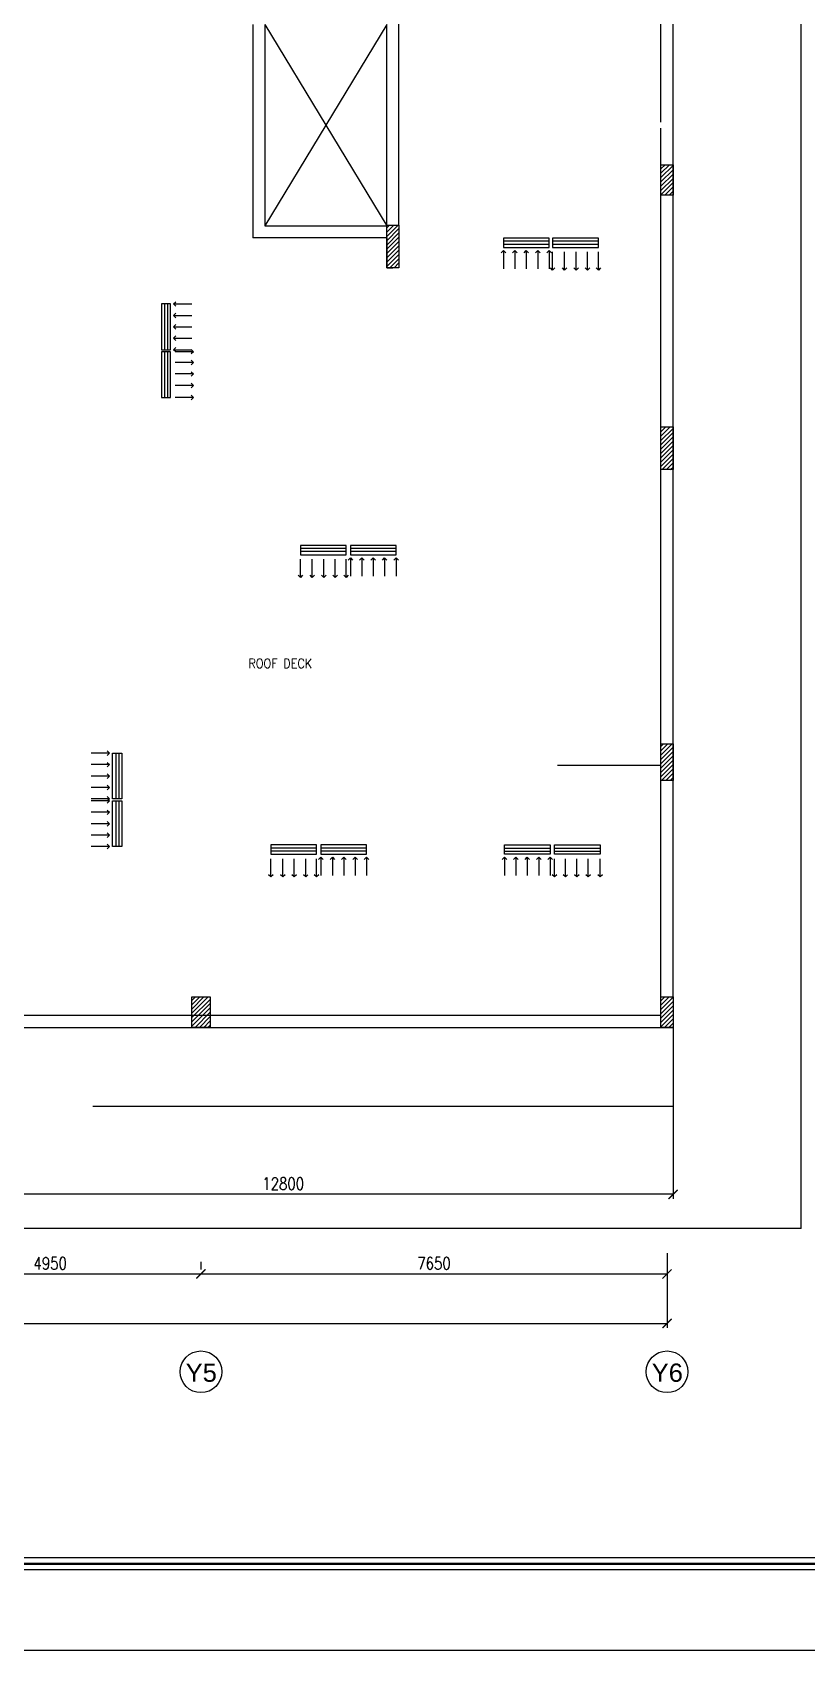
# Model space of a CAD drawing. Header units: millimetres. Extents: x -1288794 to 352264, y -1971533 to -1569871.
# Drawn here: x 174698 to 187408, y -1625558 to -1599010 of the extents above; entities that cross this region are included whole.
import ezdxf
from ezdxf.enums import TextEntityAlignment as Align

# ---------------------------------------------------------------- set-up
doc = ezdxf.new("R2010")
doc.units = ezdxf.units.MM
doc.header["$LTSCALE"] = 500
doc.header["$PDMODE"] = 34
doc.linetypes.add('CENTER', pattern=[50.8, 31.75, -6.35, 6.35, -6.35])
doc.linetypes.add('DASHED2', pattern=[9.525, 6.35, -3.175])
for name, color, linetype in [('A-ANNO-DIMS', 1, 'Continuous'), ('A-ANNO-SYMB', 33, 'Continuous'), ('A-ANNO-TEXT', 8, 'Continuous'), ('A-AREA', 8, 'CENTER'), ('A-FLOR-OVHD', 4, 'DASHED2'), ('A-FLOR-SPCL', 8, 'Continuous'), ('A-WALL-FULL', 8, 'Continuous'), ('LOGO LINE', 7, 'Continuous'), ('LOGO1LINE', 7, 'Continuous'), ('RETURN GRILL RIGHT', 1, 'Continuous'), ('S-COL- HACT.', 9, 'Continuous'), ('S-COL.', 8, 'Continuous'), ('SUPPLY GRILL RIGHT', 3, 'Continuous')]:
    doc.layers.add(name, color=color, linetype=linetype)
doc.styles.add('ROMANS', font='romans.shx', dxfattribs={"width": 0.8})
doc.styles.add('SANSSERIF', font='sas_____.pfb')
doc.dimstyles.new('100 of DIM2', dxfattribs={"dimscale": 0, "dimtxt": 200, "dimasz": 150, "dimexe": 75, "dimexo": 200, "dimgap": 75, "dimtad": 1, "dimdec": 0, "dimrnd": 5, "dimzin": 0, "dimdsep": 46, "dimtxsty": 'ROMANS', "dimblk": 'ARCHTICK', "dimcen": 100, "dimclrd": 94, "dimclre": 94, "dimclrt": 2, "dimadec": 0, "dimazin": 0, "dimtfac": 1, "dimtdec": 0, "dimtofl": 0, "dimtmove": 2, "dimatfit": 3, "dimldrblk": 'OPEN90', "dimfxl": 75, "dimtolj": 1, "dimtzin": 0, "dimarcsym": 0})
pattern_1 = [(45, (1281571.51, -1215620.816), (-35.355339, 35.355339), [])]

# ---------------------------------------------------------------- blocks, each defined once
blk = doc.blocks.new('_ArchTick')
at = {"color": 0, "linetype": 'ByBlock', "const_width": 0.15}
blk.add_lwpolyline([(-0.5, -0.5), (0.5, 0.5)], dxfattribs=at)
blk = doc.blocks.new('*D129')
at = {"layer": 'A-ANNO-DIMS', "color": 94, "lineweight": -2, "ltscale": 3, "transparency": 16777216}
for p, q in [((172516, -1619179), (172516, -1619304)), ((177466, -1619179), (177466, -1619304)), ((172516, -1619379), (177466, -1619379))]:
    blk.add_line(p, q, dxfattribs=at)
at = {"layer": 'Defpoints', "color": 0, "ltscale": 3, "transparency": 16777216}
for p in [(172516, -1619379), (177466, -1619379), (177466, -1619379)]:
    blk.add_point(p, dxfattribs=at)
at = {"layer": 'A-ANNO-DIMS', "color": 94, "lineweight": -2, "ltscale": 3, "transparency": 16777216, "xscale": 150, "yscale": 150, "zscale": 150, "rotation": 180}
blk.add_blockref('_ArchTick', (172516, -1619379), dxfattribs=at)
at = {"layer": 'A-ANNO-DIMS', "color": 94, "lineweight": -2, "ltscale": 3, "transparency": 16777216, "xscale": 150, "yscale": 150, "zscale": 150}
blk.add_blockref('_ArchTick', (177466, -1619379), dxfattribs=at)
at = {"layer": 'A-ANNO-DIMS', "color": 2, "ltscale": 3, "transparency": 16777216, "insert": (174991, -1619204), "char_height": 200, "attachment_point": 5, "style": 'ROMANS'}
blk.add_mtext('\\A1;4950', dxfattribs=at)
blk = doc.blocks.new('_Open90')
at = {"color": 0, "linetype": 'ByBlock', "lineweight": -2}
for p, q in [((0, 0), (-1, 0)), ((-0.5, 0.5), (0, 0)), ((0, 0), (-0.5, -0.5))]:
    blk.add_line(p, q, dxfattribs=at)
blk = doc.blocks.new('*D130')
at = {"layer": 'A-ANNO-DIMS', "color": 94, "lineweight": -2, "ltscale": 3, "transparency": 16777216}
for p, q in [((177466, -1619179), (177466, -1619304)), ((185116, -1619179), (185116, -1619304)), ((177466, -1619379), (185116, -1619379))]:
    blk.add_line(p, q, dxfattribs=at)
at = {"layer": 'Defpoints', "color": 0, "ltscale": 3, "transparency": 16777216}
for p in [(177466, -1619379), (185116, -1619379), (185116, -1619379)]:
    blk.add_point(p, dxfattribs=at)
at = {"layer": 'A-ANNO-DIMS', "color": 94, "lineweight": -2, "ltscale": 3, "transparency": 16777216, "xscale": 150, "yscale": 150, "zscale": 150, "rotation": 180}
blk.add_blockref('_ArchTick', (177466, -1619379), dxfattribs=at)
at = {"layer": 'A-ANNO-DIMS', "color": 94, "lineweight": -2, "ltscale": 3, "transparency": 16777216, "xscale": 150, "yscale": 150, "zscale": 150}
blk.add_blockref('_ArchTick', (185116, -1619379), dxfattribs=at)
at = {"layer": 'A-ANNO-DIMS', "color": 2, "ltscale": 3, "transparency": 16777216, "insert": (181291, -1619204), "char_height": 200, "attachment_point": 5, "style": 'ROMANS'}
blk.add_mtext('\\A1;7650', dxfattribs=at)
blk = doc.blocks.new('*D131')
at = {"layer": 'A-ANNO-DIMS', "color": 94, "lineweight": -2, "ltscale": 3, "transparency": 16777216}
for p, q in [((159616, -1619039), (159616, -1620265)), ((185116, -1619039), (185116, -1620265)), ((159616, -1620190), (185116, -1620190))]:
    blk.add_line(p, q, dxfattribs=at)
at = {"layer": 'Defpoints', "color": 0, "ltscale": 3, "transparency": 16777216}
for p in [(159616, -1618839), (185116, -1618839), (185116, -1620190)]:
    blk.add_point(p, dxfattribs=at)
at = {"layer": 'A-ANNO-DIMS', "color": 94, "lineweight": -2, "ltscale": 3, "transparency": 16777216, "xscale": 150, "yscale": 150, "zscale": 150, "rotation": 180}
blk.add_blockref('_ArchTick', (159616, -1620190), dxfattribs=at)
at = {"layer": 'A-ANNO-DIMS', "color": 94, "lineweight": -2, "ltscale": 3, "transparency": 16777216, "xscale": 150, "yscale": 150, "zscale": 150}
blk.add_blockref('_ArchTick', (185116, -1620190), dxfattribs=at)
at = {"layer": 'A-ANNO-DIMS', "color": 2, "ltscale": 3, "transparency": 16777216, "insert": (172366, -1620015), "char_height": 200, "attachment_point": 5, "style": 'ROMANS'}
blk.add_mtext('\\A1;25500', dxfattribs=at)
blk = doc.blocks.new('*D95')
at = {"layer": 'A-ANNO-DIMS', "color": 94, "linetype": 'Continuous', "lineweight": -2, "ltscale": 3, "transparency": 16777216}
for p, q in [((172416, -1615533), (172416, -1618147)), ((185216, -1615533), (185216, -1618147)), ((185216, -1618072), (172416, -1618072))]:
    blk.add_line(p, q, dxfattribs=at)
at = {"layer": 'Defpoints', "color": 0, "linetype": 'Continuous', "ltscale": 3, "transparency": 16777216}
for p in [(172416, -1615333), (185216, -1615333), (172416, -1618072)]:
    blk.add_point(p, dxfattribs=at)
at = {"layer": 'A-ANNO-DIMS', "color": 94, "linetype": 'Continuous', "lineweight": -2, "ltscale": 3, "transparency": 16777216, "xscale": 150, "yscale": 150, "zscale": 150, "rotation": 180}
blk.add_blockref('_ArchTick', (172416, -1618072), dxfattribs=at)
at = {"layer": 'A-ANNO-DIMS', "color": 94, "linetype": 'Continuous', "lineweight": -2, "ltscale": 3, "transparency": 16777216, "xscale": 150, "yscale": 150, "zscale": 150}
blk.add_blockref('_ArchTick', (185216, -1618072), dxfattribs=at)
at = {"layer": 'A-ANNO-DIMS', "color": 2, "linetype": 'Continuous', "ltscale": 3, "transparency": 16777216, "insert": (178816, -1617897), "char_height": 200, "attachment_point": 5, "style": 'ROMANS'}
blk.add_mtext('\\A1;12800', dxfattribs=at)
blk = doc.blocks.new('SUPPLY GRILL RIGHT')
at = {"layer": 'SUPPLY GRILL RIGHT'}
for p, q in [((375, 25), (-375, 25)), ((375, -25), (375, 25)), ((375, -25), (-375, -25)), ((375, -75), (375, -25))]:
    blk.add_line(p, q, dxfattribs=at)
blk.add_lwpolyline([(-375, -75), (375, -75), (375, 75), (-375, 75)], close=True, dxfattribs=at)
for points in [[(-375, -450), (-375, -150)], [(-178.5, -450), (-178.5, -150)], [(9, -450), (9, -150)], [(196.5, -450), (196.5, -150)], [(375, -450), (375, -150)]]:
    blk.add_leader(points, dimstyle='100 of DIM2', override={"dimscale": 1, "dimasz": 75, "dimtad": 0, "dimclrd": 0, "dimfxl": 0.2}, dxfattribs=at)
blk = doc.blocks.new('RETURN GRILL RIGHT')
at = {"layer": 'RETURN GRILL RIGHT'}
for p, q in [((375, 25), (-375, 25)), ((375, -25), (-375, -25))]:
    blk.add_line(p, q, dxfattribs=at)
blk.add_lwpolyline([(-375, -75), (375, -75), (375, 75), (-375, 75)], close=True, dxfattribs=at)
for points in [[(-375, -125), (-375, -425)], [(-187.5, -125), (-187.5, -425)], [(0, -125), (0, -425)], [(187.5, -125), (187.5, -425)], [(375, -125), (375, -425)]]:
    blk.add_leader(points, dimstyle='100 of DIM2', override={"dimscale": 1, "dimasz": 75, "dimtad": 0, "dimclrd": 0, "dimfxl": 0.2}, dxfattribs=at)

msp = doc.modelspace()

# ---------------------------------------------------------------- hatches: boundary and pattern name
at = {"layer": 'S-COL- HACT.', "linetype": 'Continuous', "ltscale": 3}
h = msp.add_hatch(dxfattribs=at)
h.set_pattern_fill('ANSI31', color=256, scale=400, style=0)
h.set_pattern_definition(pattern_1)
h.paths.add_polyline_path([(185016.3, -1601682.8), (185016.3, -1601182.8), (185216.3, -1601182.8), (185216.3, -1601682.8)])
h = msp.add_hatch(dxfattribs=at)
h.set_pattern_fill('ANSI31', color=256, scale=400, style=0)
h.set_pattern_definition(pattern_1)
h.paths.add_polyline_path([(180516.3, -1602872.1), (180516.3, -1602172.1), (180716.3, -1602172.1), (180716.3, -1602872.1)])
h = msp.add_hatch(dxfattribs=at)
h.set_pattern_fill('ANSI31', color=256, scale=400, style=0)
h.set_pattern_definition(pattern_1)
h.paths.add_polyline_path([(185016.3, -1606182.8), (185016.3, -1605482.8), (185216.3, -1605482.8), (185216.3, -1606182.8)])
h = msp.add_hatch(dxfattribs=at)
h.set_pattern_fill('ANSI31', color=256, scale=400, style=0)
h.set_pattern_definition(pattern_1)
h.paths.add_polyline_path([(185016.3, -1611282.8), (185016.3, -1610682.8), (185216.3, -1610682.8), (185216.3, -1611282.8)])
h = msp.add_hatch(dxfattribs=at)
h.set_pattern_fill('ANSI31', color=256, scale=400, style=0)
h.set_pattern_definition(pattern_1)
h.paths.add_polyline_path([(177316.3, -1615332.8), (177316.3, -1614832.8), (177616.3, -1614832.8), (177616.3, -1615332.8)])
h = msp.add_hatch(dxfattribs=at)
h.set_pattern_fill('ANSI31', color=256, scale=400, style=0)
h.set_pattern_definition(pattern_1)
h.paths.add_polyline_path([(185216.3, -1614832.8), (185216.3, -1615332.8), (185016.3, -1615332.8), (185016.3, -1614832.8)])

# ---------------------------------------------------------------- linework, layer by layer
at = {"layer": 'A-ANNO-SYMB', "ltscale": 3}
for centre in [(177466.3, -1620983.3), (185116.3, -1620983.3)]:
    msp.add_circle(centre, 342.2, dxfattribs=at)
at = {"layer": 'A-AREA', "ltscale": 15}
for q in [(187316.3, -1575632.8), (152216.3, -1618632.8)]:
    msp.add_line((187316.3, -1618632.8), q, dxfattribs=at)
at = {"layer": 'A-FLOR-OVHD', "ltscale": 3}
msp.add_lwpolyline([(185216.3, -1615332.8), (185216.3, -1616632.8), (172416.3, -1616632.8), (172416.3, -1615332.8), (171116.3, -1615332.8), (171116.3, -1616632.8), (166816.3, -1616632.8), (166816.3, -1616232.8), (165216.3, -1616232.8), (165216.3, -1616632.8), (158216.3, -1616632.8), (158216.3, -1606982.8), (157216.3, -1606982.8), (157216.3, -1602482.8)], dxfattribs=at)
msp.add_lwpolyline([(185216.3, -1615332.8), (185216.3, -1616632.8), (172416.3, -1616632.8), (172416.3, -1615332.8), (171116.3, -1615332.8), (171116.3, -1616632.8), (166816.3, -1616632.8), (166816.3, -1616232.8), (165216.3, -1616232.8), (165216.3, -1616632.8), (158216.3, -1616632.8), (158216.3, -1606982.8), (157216.3, -1606982.8), (157216.3, -1602482.8)], dxfattribs=at)
at = {"layer": 'A-FLOR-SPCL', "ltscale": 3}
for p, q in [((180516.3, -1598882.8), (178516.3, -1602182.8)), ((178516.3, -1598882.8), (180516.3, -1602182.8)), ((183316.3, -1611032.8), (185016.3, -1611032.8))]:
    msp.add_line(p, q, dxfattribs=at)
at = {"layer": 'A-WALL-FULL', "ltscale": 3}
for p, q in [((185216.3, -1599524.4), (185216.3, -1597632.8)), ((180716.3, -1602172.1), (180716.3, -1597732.8)), ((185016.3, -1599524.4), (185016.3, -1597732.8)), ((178316.3, -1598882.8), (178316.3, -1602382.8)), ((178516.3, -1598882.8), (178516.3, -1602182.8)), ((180516.3, -1602182.8), (180516.3, -1598882.8)), ((185016.3, -1600482.8), (185016.3, -1599524.4)), ((185216.3, -1614832.8), (185216.3, -1599524.4)), ((185016.3, -1614832.8), (185016.3, -1600582.8)), ((178516.3, -1602182.8), (180516.3, -1602182.8)), ((180516.3, -1602382.8), (178316.3, -1602382.8)), ((172716.3, -1615132.8), (185016.3, -1615132.8)), ((172416.3, -1615332.8), (185216.3, -1615332.8))]:
    msp.add_line(p, q, dxfattribs=at)
at = {"layer": 'A-WALL-FULL', "linetype": 'Continuous', "ltscale": 3}
for p, q in [((180516.3, -1602382.8), (180516.3, -1602872.1)), ((180516.3, -1602872.1), (180616.3, -1602872.1)), ((177316.3, -1615132.8), (177316.3, -1614832.8)), ((177316.3, -1614832.8), (177416.3, -1614832.8)), ((177516.3, -1614832.8), (177616.3, -1614832.8)), ((177616.3, -1614832.8), (177616.3, -1615132.8))]:
    msp.add_line(p, q, dxfattribs=at)
at = {"layer": 'LOGO LINE'}
msp.add_lwpolyline([(213752.5, -1625558), (134994.5, -1625558), (134994.5, -1569870.5), (213752.5, -1569870.5)], close=True, dxfattribs=at)
at = {"layer": 'LOGO1LINE'}
for points in [[(212426.6, -1624232.1), (136320.4, -1624232.1), (136320.4, -1571196.4), (212426.6, -1571196.4)], [(202117.9, -1624033.3), (136519.2, -1624033.3), (136519.2, -1571395.3), (202117.9, -1571395.3)]]:
    msp.add_lwpolyline(points, close=True, dxfattribs=at)
at = {"layer": 'LOGO1LINE', "const_width": 39.8}
msp.add_lwpolyline([(212327.2, -1624132.7), (136419.8, -1624132.7), (136419.8, -1571295.9), (212327.2, -1571295.9)], close=True, dxfattribs=at)
at = {"layer": 'S-COL.', "linetype": 'Continuous', "ltscale": 3}
for points in [[(185016.3, -1601682.8), (185016.3, -1601182.8), (185216.3, -1601182.8), (185216.3, -1601682.8)], [(185016.3, -1601682.8), (185016.3, -1601182.8), (185216.3, -1601182.8), (185216.3, -1601682.8)], [(185016.3, -1601682.8), (185016.3, -1601182.8), (185216.3, -1601182.8), (185216.3, -1601682.8)], [(180516.3, -1602872.1), (180516.3, -1602172.1), (180716.3, -1602172.1), (180716.3, -1602872.1)], [(180516.3, -1602872.1), (180516.3, -1602172.1), (180716.3, -1602172.1), (180716.3, -1602872.1)], [(180516.3, -1602872.1), (180516.3, -1602172.1), (180716.3, -1602172.1), (180716.3, -1602872.1)], [(185016.3, -1606182.8), (185016.3, -1605482.8), (185216.3, -1605482.8), (185216.3, -1606182.8)], [(185016.3, -1606182.8), (185016.3, -1605482.8), (185216.3, -1605482.8), (185216.3, -1606182.8)], [(185016.3, -1606182.8), (185016.3, -1605482.8), (185216.3, -1605482.8), (185216.3, -1606182.8)], [(185016.3, -1611282.8), (185016.3, -1610682.8), (185216.3, -1610682.8), (185216.3, -1611282.8)], [(185016.3, -1611282.8), (185016.3, -1610682.8), (185216.3, -1610682.8), (185216.3, -1611282.8)], [(185016.3, -1611282.8), (185016.3, -1610682.8), (185216.3, -1610682.8), (185216.3, -1611282.8)], [(177316.3, -1615332.8), (177316.3, -1614832.8), (177616.3, -1614832.8), (177616.3, -1615332.8)], [(177316.3, -1615332.8), (177316.3, -1614832.8), (177616.3, -1614832.8), (177616.3, -1615332.8)], [(177316.3, -1615332.8), (177316.3, -1614832.8), (177616.3, -1614832.8), (177616.3, -1615332.8)], [(185216.3, -1614832.8), (185216.3, -1615332.8), (185016.3, -1615332.8), (185016.3, -1614832.8)], [(185216.3, -1614832.8), (185216.3, -1615332.8), (185016.3, -1615332.8), (185016.3, -1614832.8)], [(185216.3, -1614832.8), (185216.3, -1615332.8), (185016.3, -1615332.8), (185016.3, -1614832.8)]]:
    msp.add_lwpolyline(points, close=True, dxfattribs=at)

# ---------------------------------------------------------------- block references
at = {"layer": 'RETURN GRILL RIGHT'}
for p in [(182806.2, -1602462.2), (180293.6, -1607503.2), (179810.1, -1612416)]:
    msp.add_blockref('RETURN GRILL RIGHT', p, dxfattribs=at)
at = {"layer": 'RETURN GRILL RIGHT', "rotation": 90}
msp.add_blockref('RETURN GRILL RIGHT', (176891.3, -1603840.1), dxfattribs=at)
at = {"layer": 'RETURN GRILL RIGHT', "xscale": -1}
for p, rotation in [((176091.3, -1611210.7), 270), ((176091.3, -1611992.4), 270), ((182822.6, -1612416), 359.9999999997788)]:
    msp.add_blockref('RETURN GRILL RIGHT', p, dxfattribs=dict(at, rotation=rotation))
at = {"layer": 'SUPPLY GRILL RIGHT'}
for p in [(183614, -1602462.2), (179472.4, -1607503.2), (178988.8, -1612416)]:
    msp.add_blockref('SUPPLY GRILL RIGHT', p, dxfattribs=at)
at = {"layer": 'SUPPLY GRILL RIGHT', "rotation": 90}
msp.add_blockref('SUPPLY GRILL RIGHT', (176891.3, -1604622.9), dxfattribs=at)
at = {"layer": 'SUPPLY GRILL RIGHT', "xscale": -1, "rotation": 359.9999999997788}
msp.add_blockref('SUPPLY GRILL RIGHT', (183643.8, -1612416), dxfattribs=at)

# ---------------------------------------------------------------- texts
at = {"layer": 'A-ANNO-TEXT', "style": 'ROMANS', "width": 0.9}
msp.add_text('ROOF DECK', height=150, dxfattribs=at).set_placement((178244.8, -1609438))
at = {"layer": 'A-ANNO-TEXT', "style": 'SANSSERIF'}
for s, p in [('Y5', (177470.9, -1621147.9)), ('Y6', (185120.9, -1621147.9))]:
    msp.add_text(s, height=300, dxfattribs=at).set_placement(p, align=Align.CENTER)

# ---------------------------------------------------------------- dimensions: what is measured, and where the dimension line sits
at = {"layer": 'A-ANNO-DIMS', "linetype": 'Continuous', "ltscale": 3}
dim = msp.add_linear_dim(base=(172416.3, -1618071.8), p1=(185216.3, -1615332.8), p2=(172416.3, -1615332.8), dimstyle='100 of DIM2', override={"dimscale": 1}, dxfattribs=at)
dim.commit()
dim.dimension.update_dxf_attribs({"geometry": '*D95', "text_midpoint": (178816.3, -1617896.8)})
at = {"layer": 'A-ANNO-DIMS', "ltscale": 3}
for base, p1, p2, picture, middle in [((185116.3, -1620189.6), (159616.3, -1618839), (185116.3, -1618839), '*D131', (172366.3, -1620014.6)), ((177466.3, -1619379.5), (172516.3, -1619379.5), (177466.3, -1619379.5), '*D129', (174991.3, -1619204.5)), ((185116.3, -1619379.5), (177466.3, -1619379.5), (185116.3, -1619379.5), '*D130', (181291.3, -1619204.5))]:
    dim = msp.add_linear_dim(base=base, p1=p1, p2=p2, dimstyle='100 of DIM2', override={"dimscale": 1}, dxfattribs=at)
    dim.commit()
    dim.dimension.update_dxf_attribs({"geometry": picture, "text_midpoint": middle})

doc.saveas('drawing.dxf')
